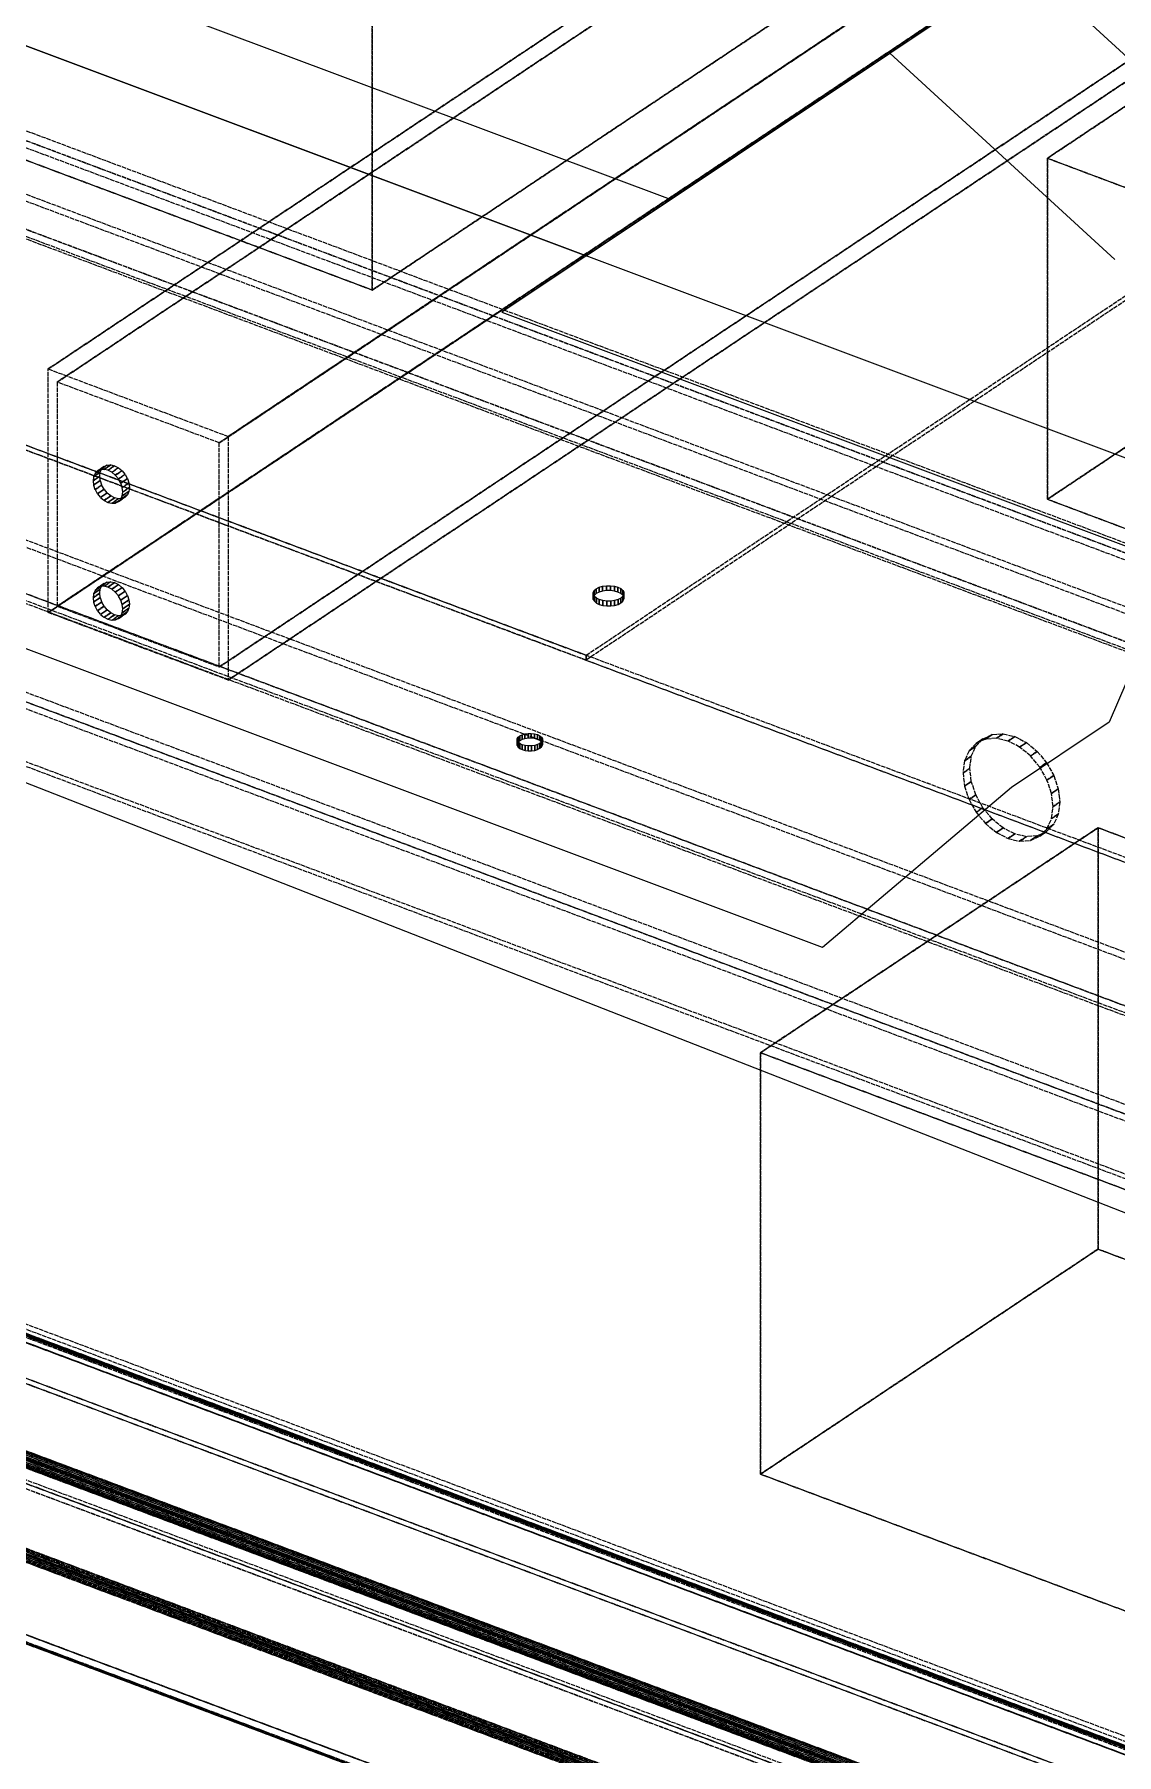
# Model space of a CAD drawing. Header units: millimetres. Extents: x 50 to 612415, y 2 to 4150.
# Drawn here: x 530433.9 to 530741.1, y 1755.1 to 2243.4 of the extents above; entities that cross this region are included whole.
import ezdxf

# ---------------------------------------------------------------- set-up
doc = ezdxf.new("R2010")
doc.units = ezdxf.units.MM
doc.linetypes.add('DASHED', pattern=[1.524, 1.27, -0.254])
doc.layers.add('DIM', color=7, linetype='Continuous', lineweight=13)
doc.layers.add('HIDDEN', color=8, linetype='DASHED', lineweight=13)

msp = doc.modelspace()

# ---------------------------------------------------------------- linework, layer by layer
at = {"layer": 'DIM', "color": 34, "true_color": 0xa85920}
for points in [[(531149.414, 2185.934), (531226.069, 2191.764), (530986.522, 2032.066), (529862.246, 2453.669), (529977.229, 2530.324), (529977.229, 2488.833)], [(529862.246, 2338.878), (529862.246, 2410.795), (529900.574, 2439.296), (530590.47, 2180.585), (530676.707, 2238.076), (530740.586, 2179.546)], [(530817.241, 2230.649), (530753.362, 2289.18), (530566.515, 2164.615), (530758.153, 2092.751), (530738.989, 2048.166), (530711.202, 2029.641), (530657.543, 1984.187), (530274.268, 2127.915), (530245.522, 2108.752)], [(530778.914, 2205.098), (530715.035, 2263.628), (530614.425, 2196.555), (530448.339, 2258.837), (530410.011, 2231.719)], [(530943.403, 1830.646), (530240.731, 2105.558), (530245.522, 2108.752)]]:
    msp.add_lwpolyline(points, dxfattribs=at)
at = {"layer": 'HIDDEN', "color": 253, "true_color": 0xaab5af}
for p, q in [((531962.533, 1641.892), (529515.446, 2559.549)), ((531962.533, 1641.892), (529515.446, 2559.549)), ((529513.529, 2555.506), (531960.617, 1637.848)), ((529513.529, 2555.506), (531960.617, 1637.848)), ((531962.533, 1639.126), (529515.446, 2556.783)), ((529515.446, 2556.783), (531962.533, 1639.126)), ((531962.533, 1639.126), (529515.446, 2556.783)), ((529515.446, 2556.783), (531962.533, 1639.126)), ((531977.756, 1616.207), (529496.39, 2546.72)), ((531977.756, 1616.207), (529496.39, 2546.72)), ((529498.306, 2547.997), (531979.673, 1617.485)), ((529498.306, 2547.997), (531979.673, 1617.485)), ((529486.7, 2540.386), (531933.787, 1622.728)), ((529486.7, 2540.386), (531933.787, 1622.728)), ((531935.704, 1624.006), (529488.617, 2541.663)), ((529488.617, 2541.663), (531935.704, 1624.006)), ((529488.617, 2541.663), (531935.704, 1624.006)), ((531935.704, 1624.006), (529488.617, 2541.663)), ((531935.704, 1621.239), (529488.617, 2538.897)), ((531935.704, 1621.239), (529488.617, 2538.897)), ((530437.799, 2148.45), (530890.064, 2449.96)), ((530890.064, 2449.96), (530437.799, 2148.45)), ((530892.619, 2446.236), (530440.354, 2144.726)), ((530440.354, 2144.726), (530892.619, 2446.236)), ((530486.347, 2127.478), (530938.612, 2428.988)), ((530938.612, 2428.988), (530486.347, 2127.478)), ((530941.167, 2430.796), (530488.902, 2129.286)), ((530488.902, 2129.286), (530941.167, 2430.796)), ((531867.736, 1561.266), (529610.243, 2407.826)), ((531867.736, 1561.266), (529610.243, 2407.826)), ((529608.326, 2406.549), (531865.82, 1559.989)), ((529608.326, 2406.549), (531865.82, 1559.989)), ((531865.82, 1544.775), (529608.326, 2391.335)), ((531865.82, 1544.775), (529608.326, 2391.335)), ((531867.736, 1546.053), (529610.243, 2392.613)), ((529610.243, 2392.613), (531867.736, 1546.053)), ((529610.243, 2392.613), (531867.736, 1546.053)), ((531867.736, 1546.053), (529610.243, 2392.613)), ((529610.243, 2389.847), (531867.736, 1543.287)), ((529610.243, 2389.847), (531867.736, 1543.287)), ((530437.799, 2079.298), (530890.064, 2380.809)), ((530890.064, 2380.809), (530437.799, 2079.298)), ((530892.619, 2382.617), (530440.354, 2081.106)), ((530440.354, 2081.106), (530892.619, 2382.617)), ((529583.413, 2374.727), (531840.907, 1528.167)), ((529583.413, 2374.727), (531840.907, 1528.167)), ((531838.99, 1524.123), (529581.497, 2370.683)), ((531838.99, 1524.123), (529581.497, 2370.683)), ((529583.413, 2371.961), (531840.907, 1525.401)), ((531840.907, 1525.401), (529583.413, 2371.961)), ((529583.413, 2371.961), (531840.907, 1525.401)), ((531840.907, 1525.401), (529583.413, 2371.961)), ((530486.347, 2063.859), (530938.612, 2365.369)), ((530938.612, 2365.369), (530486.347, 2063.859)), ((530941.167, 2361.645), (530488.902, 2060.135)), ((530488.902, 2060.135), (530941.167, 2361.645)), ((531659.202, 1413.758), (529157.051, 2352.065)), ((529157.051, 2352.065), (531659.202, 1413.758)), ((531659.466, 1413.928), (529157.385, 2352.208)), ((529157.385, 2352.208), (531659.466, 1413.928)), ((531659.649, 1414.033), (529157.777, 2352.235)), ((529157.777, 2352.235), (531659.649, 1414.033)), ((531659.745, 1414.069), (529158.212, 2352.144)), ((529158.212, 2352.144), (531659.745, 1414.069)), ((531659.749, 1414.034), (529158.672, 2351.938)), ((529158.672, 2351.938), (531659.749, 1414.034)), ((529158.771, 2349.346), (531657.483, 1412.328)), ((531657.483, 1412.328), (529158.771, 2349.346)), ((529158.789, 2349.354), (531657.498, 1412.338)), ((531657.498, 1412.338), (529158.789, 2349.354)), ((529158.81, 2349.356), (531657.509, 1412.345)), ((531657.509, 1412.345), (529158.81, 2349.356)), ((529158.834, 2349.353), (531657.515, 1412.348)), ((531657.515, 1412.348), (529158.834, 2349.353)), ((529158.859, 2349.344), (531657.518, 1412.347)), ((531657.518, 1412.347), (529158.859, 2349.344)), ((529158.885, 2349.33), (531657.515, 1412.343)), ((531657.515, 1412.343), (529158.885, 2349.33)), ((529158.911, 2349.31), (531657.508, 1412.336)), ((531657.508, 1412.336), (529158.911, 2349.31)), ((529158.936, 2349.286), (531657.497, 1412.326)), ((531657.497, 1412.326), (529158.936, 2349.286)), ((529158.96, 2349.259), (531657.482, 1412.313)), ((531657.482, 1412.313), (529158.96, 2349.259)), ((529158.981, 2349.228), (531657.464, 1412.297)), ((531657.464, 1412.297), (529158.981, 2349.228)), ((531659.662, 1413.93), (529159.141, 2351.625)), ((529159.141, 2351.625), (531659.662, 1413.93)), ((531659.486, 1413.761), (529159.6, 2351.218)), ((529159.6, 2351.218), (531659.486, 1413.761)), ((531659.23, 1413.533), (529160.031, 2350.732)), ((529160.031, 2350.732), (531659.23, 1413.533)), ((531658.901, 1413.255), (529160.418, 2350.186)), ((529160.418, 2350.186), (531658.901, 1413.255)), ((531649.273, 1405.248), (529170.047, 2334.958)), ((529170.047, 2334.958), (531649.273, 1405.248)), ((531626.124, 1391.622), (529124.988, 2329.549)), ((529124.988, 2329.549), (531626.124, 1391.622)), ((531626.569, 1391.955), (529125.001, 2330.043)), ((529125.001, 2330.043), (531626.569, 1391.955)), ((531626.988, 1392.261), (529125.1, 2330.469)), ((529125.1, 2330.469), (531626.988, 1392.261)), ((531627.367, 1392.529), (529125.282, 2330.811)), ((529125.282, 2330.811), (531627.367, 1392.529)), ((531627.69, 1392.75), (529125.539, 2331.057)), ((529125.539, 2331.057), (531627.69, 1392.75)), ((529168.61, 2334), (531647.835, 1404.29)), ((531647.835, 1404.29), (529168.61, 2334)), ((529890.034, 2329.84), (530590.47, 2067.177)), ((530973.746, 1923.448), (529890.034, 2329.84)), ((529125.061, 2329.004), (531625.669, 1391.276)), ((531625.669, 1391.276), (529125.061, 2329.004)), ((529125.217, 2328.429), (531625.221, 1390.927)), ((531625.221, 1390.927), (529125.217, 2328.429)), ((529125.452, 2327.844), (531624.797, 1390.59)), ((531624.797, 1390.59), (529125.452, 2327.844)), ((529125.756, 2327.27), (531624.41, 1390.275)), ((531624.41, 1390.275), (529125.756, 2327.27)), ((529126.119, 2326.728), (531624.076, 1389.995)), ((531624.076, 1389.995), (529126.119, 2326.728)), ((529126.527, 2326.238), (531623.806, 1389.759)), ((531623.806, 1389.759), (529126.527, 2326.238)), ((529126.966, 2325.818), (531623.61, 1389.576)), ((531623.61, 1389.576), (529126.966, 2325.818)), ((529127.224, 2328.243), (531625.873, 1391.25)), ((531625.873, 1391.25), (529127.224, 2328.243)), ((529127.225, 2328.274), (531625.901, 1391.271)), ((531625.901, 1391.271), (529127.225, 2328.274)), ((531625.844, 1391.228), (529127.229, 2328.209)), ((529127.229, 2328.209), (531625.844, 1391.228)), ((529127.231, 2328.301), (531625.927, 1391.29)), ((531625.927, 1391.29), (529127.231, 2328.301)), ((531625.816, 1391.206), (529127.238, 2328.173)), ((529127.238, 2328.173), (531625.816, 1391.206)), ((529127.242, 2328.322), (531625.95, 1391.306)), ((531625.95, 1391.306), (529127.242, 2328.322)), ((531625.79, 1391.185), (529127.253, 2328.137)), ((529127.253, 2328.137), (531625.79, 1391.185)), ((529127.258, 2328.337), (531625.971, 1391.32)), ((531625.971, 1391.32), (529127.258, 2328.337)), ((531625.766, 1391.166), (529127.272, 2328.101)), ((529127.272, 2328.101), (531625.766, 1391.166)), ((531625.745, 1391.148), (529127.295, 2328.067)), ((529127.295, 2328.067), (531625.745, 1391.148)), ((531625.728, 1391.133), (529127.32, 2328.036)), ((529127.32, 2328.036), (531625.728, 1391.133)), ((531625.716, 1391.122), (529127.348, 2328.01)), ((529127.348, 2328.01), (531625.716, 1391.122)), ((531625.708, 1391.114), (529127.376, 2327.989)), ((529127.376, 2327.989), (531625.708, 1391.114)), ((529127.42, 2325.481), (531623.496, 1389.453)), ((531623.496, 1389.453), (529127.42, 2325.481)), ((530590.47, 2065.794), (529890.034, 2328.457)), ((529890.034, 2328.457), (530973.746, 1922.065)), ((530590.47, 2067.177), (530916.254, 2284.366)), ((530590.47, 2067.177), (530916.254, 2284.366)), ((530916.254, 2282.983), (530590.47, 2065.794)), ((530916.254, 2282.983), (530590.47, 2065.794)), ((529325.486, 2245.305), (531632.771, 1380.073)), ((531632.771, 1380.073), (529325.486, 2245.305)), ((531634.208, 1381.031), (529326.924, 2246.263)), ((529326.924, 2246.263), (531634.208, 1381.031)), ((529350.286, 2237.502), (531610.846, 1389.792)), ((529350.286, 2237.502), (531610.846, 1389.792)), ((531610.526, 1390.91), (529352.522, 2237.662)), ((531610.526, 1390.91), (529352.522, 2237.662)), ((531618.848, 1368.259), (529342.284, 2221.97)), ((529342.284, 2221.97), (531618.848, 1368.259)), ((529340.846, 2221.012), (531617.411, 1367.3)), ((531617.411, 1367.3), (529340.846, 2221.012)), ((529340.865, 2220.979), (531617.389, 1367.283)), ((531617.389, 1367.283), (529340.865, 2220.979)), ((531617.2, 1367.141), (529340.865, 2220.767)), ((529340.865, 2220.767), (531617.2, 1367.141)), ((529340.88, 2220.946), (531617.366, 1367.264)), ((531617.366, 1367.264), (529340.88, 2220.946)), ((531617.218, 1367.154), (529340.88, 2220.781)), ((529340.88, 2220.781), (531617.218, 1367.154)), ((529340.891, 2220.913), (531617.34, 1367.244)), ((531617.34, 1367.244), (529340.891, 2220.913)), ((531617.24, 1367.169), (529340.891, 2220.8)), ((529340.891, 2220.8), (531617.24, 1367.169)), ((531617.314, 1367.224), (529340.898, 2220.88)), ((529340.898, 2220.88), (531617.314, 1367.224)), ((531617.263, 1367.186), (529340.898, 2220.823)), ((529340.898, 2220.823), (531617.263, 1367.186)), ((531617.288, 1367.205), (529340.9, 2220.85)), ((529340.9, 2220.85), (531617.288, 1367.205)), ((531618.506, 1367.978), (529342.579, 2221.451)), ((529342.579, 2221.451), (531618.506, 1367.978)), ((529342.585, 2218.047), (531615.481, 1365.711)), ((531615.481, 1365.711), (529342.585, 2218.047)), ((531618.128, 1367.675), (529342.819, 2220.916)), ((529342.819, 2220.916), (531618.128, 1367.675)), ((529342.823, 2218.269), (531615.775, 1365.912)), ((531615.775, 1365.912), (529342.823, 2218.269)), ((531617.725, 1367.359), (529342.995, 2220.383)), ((529342.995, 2220.383), (531617.725, 1367.359)), ((529342.998, 2218.572), (531616.116, 1366.153)), ((531616.116, 1366.153), (529342.998, 2218.572)), ((529343.104, 2219.867), (531617.31, 1367.039)), ((531617.31, 1367.039), (529343.104, 2219.867)), ((529343.105, 2218.947), (531616.493, 1366.427)), ((531616.493, 1366.427), (529343.105, 2218.947)), ((529343.141, 2219.383), (531616.895, 1366.725)), ((531616.895, 1366.725), (529343.141, 2219.383)), ((529350.286, 2218.139), (531610.846, 1370.43)), ((529350.286, 2218.139), (531610.846, 1370.43)), ((531610.846, 1370.43), (529350.286, 2218.139)), ((531610.846, 1370.43), (529350.286, 2218.139)), ((529352.522, 2218.299), (531610.526, 1371.548)), ((529352.522, 2218.299), (531610.526, 1371.548)), ((531610.846, 1369.047), (529350.286, 2216.756)), ((531610.846, 1369.047), (529350.286, 2216.756)), ((531595.444, 1352.644), (529319.03, 2206.299)), ((529319.03, 2206.299), (531595.444, 1352.644)), ((531595.442, 1352.64), (529319.056, 2206.285)), ((529319.056, 2206.285), (531595.442, 1352.64)), ((529319.074, 2203.791), (531593.231, 1350.982)), ((529319.074, 2203.791), (531593.231, 1350.982)), ((531593.231, 1350.982), (529319.074, 2203.791)), ((531593.231, 1350.982), (529319.074, 2203.791)), ((531595.444, 1352.64), (529319.08, 2206.277)), ((529319.08, 2206.277), (531595.444, 1352.64)), ((531595.451, 1352.643), (529319.103, 2206.274)), ((529319.103, 2206.274), (531595.451, 1352.643)), ((531595.462, 1352.65), (529319.124, 2206.276)), ((529319.124, 2206.276), (531595.462, 1352.65)), ((531595.477, 1352.659), (529319.142, 2206.285)), ((529319.142, 2206.285), (531595.477, 1352.659)), ((529319.48, 2203.572), (531593.201, 1350.926)), ((531593.201, 1350.926), (529319.48, 2203.572)), ((529319.873, 2203.437), (531593.241, 1350.924)), ((531593.241, 1350.924), (529319.873, 2203.437)), ((529320.241, 2203.39), (531593.349, 1350.975)), ((531593.349, 1350.975), (529320.241, 2203.39)), ((529320.574, 2203.434), (531593.523, 1351.078)), ((531593.523, 1351.078), (529320.574, 2203.434)), ((529320.861, 2203.565), (531593.757, 1351.229)), ((531593.757, 1351.229), (529320.861, 2203.565)), ((530057.078, 2177.369), (531334.664, 1698.274)), ((530057.078, 2177.369), (531334.664, 1698.274)), ((531334.664, 1696.891), (530057.078, 2175.986)), ((531334.664, 1696.891), (530057.078, 2175.986)), ((530437.799, 2079.298), (530437.799, 2148.45)), ((530437.799, 2148.45), (530488.902, 2129.286)), ((530437.799, 2079.298), (530437.799, 2148.45)), ((530437.799, 2148.45), (530488.902, 2129.286)), ((530440.354, 2144.726), (530440.354, 2081.106)), ((530486.347, 2127.478), (530440.354, 2144.726)), ((530440.354, 2144.726), (530440.354, 2081.106)), ((530486.347, 2127.478), (530440.354, 2144.726)), ((530488.902, 2129.286), (530488.902, 2060.135)), ((530488.902, 2129.286), (530488.902, 2060.135)), ((530486.347, 2063.859), (530486.347, 2127.478)), ((530486.347, 2063.859), (530486.347, 2127.478)), ((530452.992, 2120.068), (530451.075, 2118.791)), ((530451.075, 2118.791), (530452.992, 2120.068)), ((530451.745, 2119.485), (530451.075, 2118.791)), ((530451.745, 2119.485), (530451.075, 2118.791)), ((530453.662, 2120.762), (530451.745, 2119.485)), ((530451.745, 2119.485), (530453.662, 2120.762)), ((530452.619, 2119.882), (530451.745, 2119.485)), ((530452.619, 2119.882), (530451.745, 2119.485)), ((530452.571, 2119.125), (530452.992, 2120.068)), ((530452.571, 2119.125), (530452.992, 2120.068)), ((530454.535, 2121.16), (530452.619, 2119.882)), ((530452.619, 2119.882), (530454.535, 2121.16)), ((530453.635, 2119.957), (530452.619, 2119.882)), ((530453.635, 2119.957), (530452.619, 2119.882)), ((530452.992, 2120.068), (530453.662, 2120.762)), ((530452.992, 2120.068), (530453.662, 2120.762)), ((530455.552, 2121.235), (530453.635, 2119.957)), ((530453.635, 2119.957), (530455.552, 2121.235)), ((530454.727, 2119.703), (530453.635, 2119.957)), ((530454.727, 2119.703), (530453.635, 2119.957)), ((530453.662, 2120.762), (530454.535, 2121.16)), ((530453.662, 2120.762), (530454.535, 2121.16)), ((530454.535, 2121.16), (530455.552, 2121.235)), ((530454.535, 2121.16), (530455.552, 2121.235)), ((530456.643, 2120.981), (530454.727, 2119.703)), ((530454.727, 2119.703), (530456.643, 2120.981)), ((530455.818, 2119.139), (530454.727, 2119.703)), ((530455.818, 2119.139), (530454.727, 2119.703)), ((530455.552, 2121.235), (530456.643, 2120.981)), ((530455.552, 2121.235), (530456.643, 2120.981)), ((530457.734, 2120.416), (530455.818, 2119.139)), ((530455.818, 2119.139), (530457.734, 2120.416)), ((530456.643, 2120.981), (530457.734, 2120.416)), ((530456.643, 2120.981), (530457.734, 2120.416)), ((530458.751, 2119.579), (530456.835, 2118.301)), ((530456.835, 2118.301), (530458.751, 2119.579)), ((530457.734, 2120.416), (530458.751, 2119.579)), ((530457.734, 2120.416), (530458.751, 2119.579)), ((530458.751, 2119.579), (530459.624, 2118.526)), ((530458.751, 2119.579), (530459.624, 2118.526)), ((530452.427, 2117.998), (530450.511, 2116.72)), ((530450.511, 2116.72), (530452.427, 2117.998)), ((530450.654, 2117.848), (530450.511, 2116.72)), ((530450.654, 2117.848), (530450.511, 2116.72)), ((530450.511, 2116.72), (530450.654, 2115.485)), ((530450.511, 2116.72), (530450.654, 2115.485)), ((530452.571, 2119.125), (530450.654, 2117.848)), ((530450.654, 2117.848), (530452.571, 2119.125)), ((530451.075, 2118.791), (530450.654, 2117.848)), ((530451.075, 2118.791), (530450.654, 2117.848)), ((530452.571, 2116.763), (530450.654, 2115.485)), ((530450.654, 2115.485), (530452.571, 2116.763)), ((530450.654, 2115.485), (530451.075, 2114.227)), ((530450.654, 2115.485), (530451.075, 2114.227)), ((530452.992, 2115.504), (530451.075, 2114.227)), ((530451.075, 2114.227), (530452.992, 2115.504)), ((530452.427, 2117.998), (530452.571, 2119.125)), ((530452.427, 2117.998), (530452.571, 2119.125)), ((530452.571, 2116.763), (530452.427, 2117.998)), ((530452.571, 2116.763), (530452.427, 2117.998)), ((530452.992, 2115.504), (530452.571, 2116.763)), ((530452.992, 2115.504), (530452.571, 2116.763)), ((530453.662, 2114.308), (530452.992, 2115.504)), ((530453.662, 2114.308), (530452.992, 2115.504)), ((530456.835, 2118.301), (530455.818, 2119.139)), ((530456.835, 2118.301), (530455.818, 2119.139)), ((530457.708, 2117.249), (530456.835, 2118.301)), ((530457.708, 2117.249), (530456.835, 2118.301)), ((530459.624, 2118.526), (530457.708, 2117.249)), ((530457.708, 2117.249), (530459.624, 2118.526)), ((530458.378, 2116.052), (530457.708, 2117.249)), ((530458.378, 2116.052), (530457.708, 2117.249)), ((530458.378, 2116.052), (530460.294, 2117.33)), ((530460.294, 2117.33), (530458.378, 2116.052)), ((530458.799, 2114.794), (530458.378, 2116.052)), ((530458.799, 2114.794), (530458.378, 2116.052)), ((530458.799, 2114.794), (530460.715, 2116.071)), ((530460.715, 2116.071), (530458.799, 2114.794)), ((530458.943, 2113.558), (530458.799, 2114.794)), ((530458.943, 2113.558), (530458.799, 2114.794)), ((530458.943, 2113.558), (530460.859, 2114.836)), ((530460.859, 2114.836), (530458.943, 2113.558)), ((530459.624, 2118.526), (530460.294, 2117.33)), ((530459.624, 2118.526), (530460.294, 2117.33)), ((530460.294, 2117.33), (530460.715, 2116.071)), ((530460.294, 2117.33), (530460.715, 2116.071)), ((530460.715, 2116.071), (530460.859, 2114.836)), ((530460.715, 2116.071), (530460.859, 2114.836)), ((530460.859, 2114.836), (530460.715, 2113.709)), ((530460.859, 2114.836), (530460.715, 2113.709)), ((530451.075, 2114.227), (530451.745, 2113.03)), ((530451.075, 2114.227), (530451.745, 2113.03)), ((530451.745, 2113.03), (530453.662, 2114.308)), ((530453.662, 2114.308), (530451.745, 2113.03)), ((530451.745, 2113.03), (530452.619, 2111.977)), ((530451.745, 2113.03), (530452.619, 2111.977)), ((530452.619, 2111.977), (530454.535, 2113.255)), ((530454.535, 2113.255), (530452.619, 2111.977)), ((530452.619, 2111.977), (530453.635, 2111.14)), ((530452.619, 2111.977), (530453.635, 2111.14)), ((530453.635, 2111.14), (530455.552, 2112.418)), ((530455.552, 2112.418), (530453.635, 2111.14)), ((530453.635, 2111.14), (530454.727, 2110.575)), ((530453.635, 2111.14), (530454.727, 2110.575)), ((530454.535, 2113.255), (530453.662, 2114.308)), ((530454.535, 2113.255), (530453.662, 2114.308)), ((530455.552, 2112.418), (530454.535, 2113.255)), ((530455.552, 2112.418), (530454.535, 2113.255)), ((530454.727, 2110.575), (530456.643, 2111.853)), ((530456.643, 2111.853), (530454.727, 2110.575)), ((530454.727, 2110.575), (530455.818, 2110.322)), ((530454.727, 2110.575), (530455.818, 2110.322)), ((530456.643, 2111.853), (530455.552, 2112.418)), ((530456.643, 2111.853), (530455.552, 2112.418)), ((530455.818, 2110.322), (530457.734, 2111.599)), ((530457.734, 2111.599), (530455.818, 2110.322)), ((530455.818, 2110.322), (530456.835, 2110.396)), ((530455.818, 2110.322), (530456.835, 2110.396)), ((530457.734, 2111.599), (530456.643, 2111.853)), ((530457.734, 2111.599), (530456.643, 2111.853)), ((530456.835, 2110.396), (530458.751, 2111.674)), ((530458.751, 2111.674), (530456.835, 2110.396)), ((530456.835, 2110.396), (530457.708, 2110.794)), ((530456.835, 2110.396), (530457.708, 2110.794)), ((530457.708, 2110.794), (530459.624, 2112.072)), ((530459.624, 2112.072), (530457.708, 2110.794)), ((530457.708, 2110.794), (530458.378, 2111.488)), ((530457.708, 2110.794), (530458.378, 2111.488)), ((530458.751, 2111.674), (530457.734, 2111.599)), ((530458.751, 2111.674), (530457.734, 2111.599)), ((530458.378, 2111.488), (530460.294, 2112.766)), ((530460.294, 2112.766), (530458.378, 2111.488)), ((530458.378, 2111.488), (530458.799, 2112.431)), ((530458.378, 2111.488), (530458.799, 2112.431)), ((530459.624, 2112.072), (530458.751, 2111.674)), ((530459.624, 2112.072), (530458.751, 2111.674)), ((530458.799, 2112.431), (530460.715, 2113.709)), ((530460.715, 2113.709), (530458.799, 2112.431)), ((530458.799, 2112.431), (530458.943, 2113.558)), ((530458.799, 2112.431), (530458.943, 2113.558)), ((530460.294, 2112.766), (530459.624, 2112.072)), ((530460.294, 2112.766), (530459.624, 2112.072)), ((530460.715, 2113.709), (530460.294, 2112.766)), ((530460.715, 2113.709), (530460.294, 2112.766)), ((530452.571, 2085.933), (530450.654, 2084.655)), ((530450.654, 2084.655), (530452.571, 2085.933)), ((530451.075, 2085.598), (530450.654, 2084.655)), ((530451.075, 2085.598), (530450.654, 2084.655)), ((530452.992, 2086.876), (530451.075, 2085.598)), ((530451.075, 2085.598), (530452.992, 2086.876)), ((530451.745, 2086.292), (530451.075, 2085.598)), ((530451.745, 2086.292), (530451.075, 2085.598)), ((530453.662, 2087.57), (530451.745, 2086.292)), ((530451.745, 2086.292), (530453.662, 2087.57)), ((530452.619, 2086.69), (530451.745, 2086.292)), ((530452.619, 2086.69), (530451.745, 2086.292)), ((530452.427, 2084.805), (530452.571, 2085.933)), ((530452.427, 2084.805), (530452.571, 2085.933)), ((530452.571, 2085.933), (530452.992, 2086.876)), ((530452.571, 2085.933), (530452.992, 2086.876)), ((530454.535, 2087.967), (530452.619, 2086.69)), ((530452.619, 2086.69), (530454.535, 2087.967)), ((530453.635, 2086.764), (530452.619, 2086.69)), ((530453.635, 2086.764), (530452.619, 2086.69)), ((530452.992, 2086.876), (530453.662, 2087.57)), ((530452.992, 2086.876), (530453.662, 2087.57)), ((530455.552, 2088.042), (530453.635, 2086.764)), ((530453.635, 2086.764), (530455.552, 2088.042)), ((530454.727, 2086.511), (530453.635, 2086.764)), ((530454.727, 2086.511), (530453.635, 2086.764)), ((530453.662, 2087.57), (530454.535, 2087.967)), ((530453.662, 2087.57), (530454.535, 2087.967)), ((530454.535, 2087.967), (530455.552, 2088.042)), ((530454.535, 2087.967), (530455.552, 2088.042)), ((530456.643, 2087.788), (530454.727, 2086.511)), ((530454.727, 2086.511), (530456.643, 2087.788)), ((530455.818, 2085.946), (530454.727, 2086.511)), ((530455.818, 2085.946), (530454.727, 2086.511)), ((530455.552, 2088.042), (530456.643, 2087.788)), ((530455.552, 2088.042), (530456.643, 2087.788)), ((530457.734, 2087.224), (530455.818, 2085.946)), ((530455.818, 2085.946), (530457.734, 2087.224)), ((530456.835, 2085.109), (530455.818, 2085.946)), ((530456.835, 2085.109), (530455.818, 2085.946)), ((530456.643, 2087.788), (530457.734, 2087.224)), ((530456.643, 2087.788), (530457.734, 2087.224)), ((530458.751, 2086.386), (530456.835, 2085.109)), ((530456.835, 2085.109), (530458.751, 2086.386)), ((530459.624, 2085.334), (530457.708, 2084.056)), ((530457.708, 2084.056), (530459.624, 2085.334)), ((530457.734, 2087.224), (530458.751, 2086.386)), ((530457.734, 2087.224), (530458.751, 2086.386)), ((530458.751, 2086.386), (530459.624, 2085.334)), ((530458.751, 2086.386), (530459.624, 2085.334)), ((530459.624, 2085.334), (530460.294, 2084.137)), ((530459.624, 2085.334), (530460.294, 2084.137)), ((530592.498, 2085.006), (530592.782, 2085.562)), ((530592.498, 2085.006), (530592.782, 2085.562)), ((530592.782, 2085.562), (530593.345, 2086.061)), ((530592.782, 2085.562), (530593.345, 2086.061)), ((530592.782, 2084.179), (530592.782, 2085.562)), ((530592.782, 2085.562), (530592.782, 2084.179)), ((530593.345, 2086.061), (530594.146, 2086.471)), ((530593.345, 2086.061), (530594.146, 2086.471)), ((530593.345, 2084.678), (530593.345, 2086.061)), ((530593.345, 2086.061), (530593.345, 2084.678)), ((530594.146, 2086.471), (530595.133, 2086.763)), ((530594.146, 2086.471), (530595.133, 2086.763)), ((530594.146, 2085.088), (530594.146, 2086.471)), ((530594.146, 2086.471), (530594.146, 2085.088)), ((530595.133, 2085.38), (530594.146, 2085.088)), ((530595.133, 2085.38), (530594.146, 2085.088)), ((530595.133, 2086.763), (530596.237, 2086.917)), ((530595.133, 2086.763), (530596.237, 2086.917)), ((530595.133, 2085.38), (530595.133, 2086.763)), ((530595.133, 2086.763), (530595.133, 2085.38)), ((530596.237, 2085.534), (530595.133, 2085.38)), ((530596.237, 2085.534), (530595.133, 2085.38)), ((530596.237, 2086.917), (530597.383, 2086.924)), ((530596.237, 2086.917), (530597.383, 2086.924)), ((530596.237, 2085.534), (530596.237, 2086.917)), ((530596.237, 2086.917), (530596.237, 2085.534)), ((530597.383, 2085.541), (530596.237, 2085.534)), ((530597.383, 2085.541), (530596.237, 2085.534)), ((530597.383, 2086.924), (530598.494, 2086.781)), ((530597.383, 2086.924), (530597.383, 2085.541)), ((530597.383, 2085.541), (530597.383, 2086.924)), ((530597.383, 2086.924), (530598.494, 2086.781)), ((530598.494, 2085.398), (530597.383, 2085.541)), ((530598.494, 2085.398), (530597.383, 2085.541)), ((530598.494, 2086.781), (530599.493, 2086.5)), ((530598.494, 2086.781), (530598.494, 2085.398)), ((530598.494, 2085.398), (530598.494, 2086.781)), ((530598.494, 2086.781), (530599.493, 2086.5)), ((530599.493, 2085.117), (530598.494, 2085.398)), ((530599.493, 2085.117), (530598.494, 2085.398)), ((530599.493, 2086.5), (530600.313, 2086.099)), ((530599.493, 2086.5), (530599.493, 2085.117)), ((530599.493, 2085.117), (530599.493, 2086.5)), ((530599.493, 2086.5), (530600.313, 2086.099)), ((530600.313, 2086.099), (530600.897, 2085.606)), ((530600.313, 2086.099), (530600.313, 2084.716)), ((530600.313, 2084.716), (530600.313, 2086.099)), ((530600.313, 2086.099), (530600.897, 2085.606)), ((530600.897, 2085.606), (530601.206, 2085.054)), ((530600.897, 2085.606), (530600.897, 2084.223)), ((530600.897, 2084.223), (530600.897, 2085.606)), ((530600.897, 2085.606), (530601.206, 2085.054)), ((530440.354, 2081.106), (530486.347, 2063.859)), ((530440.354, 2081.106), (530486.347, 2063.859)), ((530452.427, 2084.805), (530450.511, 2083.528)), ((530450.511, 2083.528), (530452.427, 2084.805)), ((530450.654, 2084.655), (530450.511, 2083.528)), ((530450.654, 2084.655), (530450.511, 2083.528)), ((530450.511, 2083.528), (530450.654, 2082.293)), ((530450.511, 2083.528), (530450.654, 2082.293)), ((530452.571, 2083.57), (530450.654, 2082.293)), ((530450.654, 2082.293), (530452.571, 2083.57)), ((530450.654, 2082.293), (530451.075, 2081.034)), ((530450.654, 2082.293), (530451.075, 2081.034)), ((530452.992, 2082.312), (530451.075, 2081.034)), ((530451.075, 2081.034), (530452.992, 2082.312)), ((530451.075, 2081.034), (530451.745, 2079.838)), ((530451.075, 2081.034), (530451.745, 2079.838)), ((530451.745, 2079.838), (530453.662, 2081.115)), ((530453.662, 2081.115), (530451.745, 2079.838)), ((530452.571, 2083.57), (530452.427, 2084.805)), ((530452.571, 2083.57), (530452.427, 2084.805)), ((530452.992, 2082.312), (530452.571, 2083.57)), ((530452.992, 2082.312), (530452.571, 2083.57)), ((530453.662, 2081.115), (530452.992, 2082.312)), ((530453.662, 2081.115), (530452.992, 2082.312)), ((530454.535, 2080.062), (530453.662, 2081.115)), ((530454.535, 2080.062), (530453.662, 2081.115)), ((530457.708, 2084.056), (530456.835, 2085.109)), ((530457.708, 2084.056), (530456.835, 2085.109)), ((530458.378, 2082.86), (530457.708, 2084.056)), ((530458.378, 2082.86), (530457.708, 2084.056)), ((530458.378, 2082.86), (530460.294, 2084.137)), ((530460.294, 2084.137), (530458.378, 2082.86)), ((530458.799, 2081.601), (530458.378, 2082.86)), ((530458.799, 2081.601), (530458.378, 2082.86)), ((530458.799, 2081.601), (530460.715, 2082.879)), ((530460.715, 2082.879), (530458.799, 2081.601)), ((530458.943, 2080.366), (530458.799, 2081.601)), ((530458.943, 2080.366), (530458.799, 2081.601)), ((530458.799, 2079.238), (530460.715, 2080.516)), ((530460.715, 2080.516), (530458.799, 2079.238)), ((530458.799, 2079.238), (530458.943, 2080.366)), ((530458.799, 2079.238), (530458.943, 2080.366)), ((530458.943, 2080.366), (530460.859, 2081.643)), ((530460.859, 2081.643), (530458.943, 2080.366)), ((530460.294, 2084.137), (530460.715, 2082.879)), ((530460.294, 2084.137), (530460.715, 2082.879)), ((530460.715, 2080.516), (530460.294, 2079.573)), ((530460.715, 2080.516), (530460.294, 2079.573)), ((530460.715, 2082.879), (530460.859, 2081.643)), ((530460.715, 2082.879), (530460.859, 2081.643)), ((530460.859, 2081.643), (530460.715, 2080.516)), ((530460.859, 2081.643), (530460.715, 2080.516)), ((530592.498, 2083.623), (530592.498, 2085.006)), ((530592.51, 2084.433), (530592.498, 2085.006)), ((530592.498, 2085.006), (530592.498, 2083.623)), ((530592.51, 2084.433), (530592.498, 2085.006)), ((530592.782, 2084.179), (530592.498, 2083.623)), ((530592.782, 2084.179), (530592.498, 2083.623)), ((530592.498, 2083.623), (530592.51, 2083.05)), ((530592.498, 2083.623), (530592.51, 2083.05)), ((530592.51, 2083.05), (530592.51, 2084.433)), ((530592.819, 2083.881), (530592.51, 2084.433)), ((530592.51, 2084.433), (530592.51, 2083.05)), ((530592.819, 2083.881), (530592.51, 2084.433)), ((530592.51, 2083.05), (530592.819, 2082.498)), ((530592.51, 2083.05), (530592.819, 2082.498)), ((530593.345, 2084.678), (530592.782, 2084.179)), ((530593.345, 2084.678), (530592.782, 2084.179)), ((530592.819, 2082.498), (530592.819, 2083.881)), ((530593.403, 2083.388), (530592.819, 2083.881)), ((530592.819, 2083.881), (530592.819, 2082.498)), ((530593.403, 2083.388), (530592.819, 2083.881)), ((530592.819, 2082.498), (530593.403, 2082.005)), ((530592.819, 2082.498), (530593.403, 2082.005)), ((530594.146, 2085.088), (530593.345, 2084.678)), ((530594.146, 2085.088), (530593.345, 2084.678)), ((530593.403, 2082.005), (530593.403, 2083.388)), ((530594.223, 2082.987), (530593.403, 2083.388)), ((530593.403, 2083.388), (530593.403, 2082.005)), ((530594.223, 2082.987), (530593.403, 2083.388)), ((530593.403, 2082.005), (530594.223, 2081.604)), ((530593.403, 2082.005), (530594.223, 2081.604)), ((530594.223, 2081.604), (530594.223, 2082.987)), ((530595.222, 2082.706), (530594.223, 2082.987)), ((530594.223, 2082.987), (530594.223, 2081.604)), ((530595.222, 2082.706), (530594.223, 2082.987)), ((530594.223, 2081.604), (530595.222, 2081.323)), ((530594.223, 2081.604), (530595.222, 2081.323)), ((530595.222, 2081.323), (530595.222, 2082.706)), ((530596.333, 2082.564), (530595.222, 2082.706)), ((530595.222, 2082.706), (530595.222, 2081.323)), ((530596.333, 2082.564), (530595.222, 2082.706)), ((530595.222, 2081.323), (530596.333, 2081.18)), ((530595.222, 2081.323), (530596.333, 2081.18)), ((530597.479, 2082.57), (530596.333, 2082.564)), ((530597.479, 2082.57), (530596.333, 2082.564)), ((530596.333, 2081.18), (530596.333, 2082.564)), ((530596.333, 2082.564), (530596.333, 2081.18)), ((530596.333, 2081.18), (530597.479, 2081.187)), ((530596.333, 2081.18), (530597.479, 2081.187)), ((530598.583, 2082.724), (530597.479, 2082.57)), ((530598.583, 2082.724), (530597.479, 2082.57)), ((530597.479, 2082.57), (530597.479, 2081.187)), ((530597.479, 2081.187), (530597.479, 2082.57)), ((530597.479, 2081.187), (530598.583, 2081.341)), ((530597.479, 2081.187), (530598.583, 2081.341)), ((530599.57, 2083.016), (530598.583, 2082.724)), ((530599.57, 2083.016), (530598.583, 2082.724)), ((530598.583, 2082.724), (530598.583, 2081.341)), ((530598.583, 2081.341), (530598.583, 2082.724)), ((530598.583, 2081.341), (530599.57, 2081.633)), ((530598.583, 2081.341), (530599.57, 2081.633)), ((530600.313, 2084.716), (530599.493, 2085.117)), ((530600.313, 2084.716), (530599.493, 2085.117)), ((530600.371, 2083.426), (530599.57, 2083.016)), ((530600.371, 2083.426), (530599.57, 2083.016)), ((530599.57, 2083.016), (530599.57, 2081.633)), ((530599.57, 2081.633), (530599.57, 2083.016)), ((530599.57, 2081.633), (530600.371, 2082.043)), ((530599.57, 2081.633), (530600.371, 2082.043)), ((530600.897, 2084.223), (530600.313, 2084.716)), ((530600.897, 2084.223), (530600.313, 2084.716)), ((530600.934, 2083.926), (530600.371, 2083.426)), ((530600.934, 2083.926), (530600.371, 2083.426)), ((530600.371, 2083.426), (530600.371, 2082.043)), ((530600.371, 2082.043), (530600.371, 2083.426)), ((530600.371, 2082.043), (530600.934, 2082.543)), ((530600.371, 2082.043), (530600.934, 2082.543)), ((530601.206, 2083.671), (530600.897, 2084.223)), ((530601.206, 2083.671), (530600.897, 2084.223)), ((530601.218, 2084.481), (530600.934, 2083.926)), ((530601.218, 2084.481), (530600.934, 2083.926)), ((530600.934, 2083.926), (530600.934, 2082.543)), ((530600.934, 2082.543), (530600.934, 2083.926)), ((530600.934, 2082.543), (530601.218, 2083.098)), ((530600.934, 2082.543), (530601.218, 2083.098)), ((530601.206, 2085.054), (530601.218, 2084.481)), ((530601.206, 2085.054), (530601.206, 2083.671)), ((530601.206, 2083.671), (530601.206, 2085.054)), ((530601.206, 2085.054), (530601.218, 2084.481)), ((530601.218, 2083.098), (530601.206, 2083.671)), ((530601.218, 2083.098), (530601.206, 2083.671)), ((530601.218, 2084.481), (530601.218, 2083.098)), ((530601.218, 2083.098), (530601.218, 2084.481)), ((530488.902, 2060.135), (530437.799, 2079.298)), ((530488.902, 2060.135), (530437.799, 2079.298)), ((530451.745, 2079.838), (530452.619, 2078.785)), ((530451.745, 2079.838), (530452.619, 2078.785)), ((530452.619, 2078.785), (530454.535, 2080.062)), ((530454.535, 2080.062), (530452.619, 2078.785)), ((530452.619, 2078.785), (530453.635, 2077.948)), ((530452.619, 2078.785), (530453.635, 2077.948)), ((530453.635, 2077.948), (530455.552, 2079.225)), ((530455.552, 2079.225), (530453.635, 2077.948)), ((530453.635, 2077.948), (530454.727, 2077.383)), ((530453.635, 2077.948), (530454.727, 2077.383)), ((530455.552, 2079.225), (530454.535, 2080.062)), ((530455.552, 2079.225), (530454.535, 2080.062)), ((530454.727, 2077.383), (530456.643, 2078.66)), ((530456.643, 2078.66), (530454.727, 2077.383)), ((530454.727, 2077.383), (530455.818, 2077.129)), ((530454.727, 2077.383), (530455.818, 2077.129)), ((530456.643, 2078.66), (530455.552, 2079.225)), ((530456.643, 2078.66), (530455.552, 2079.225)), ((530455.818, 2077.129), (530457.734, 2078.407)), ((530457.734, 2078.407), (530455.818, 2077.129)), ((530455.818, 2077.129), (530456.835, 2077.204)), ((530455.818, 2077.129), (530456.835, 2077.204)), ((530457.734, 2078.407), (530456.643, 2078.66)), ((530457.734, 2078.407), (530456.643, 2078.66)), ((530456.835, 2077.204), (530458.751, 2078.481)), ((530458.751, 2078.481), (530456.835, 2077.204)), ((530456.835, 2077.204), (530457.708, 2077.602)), ((530456.835, 2077.204), (530457.708, 2077.602)), ((530457.708, 2077.602), (530459.624, 2078.879)), ((530459.624, 2078.879), (530457.708, 2077.602)), ((530457.708, 2077.602), (530458.378, 2078.296)), ((530457.708, 2077.602), (530458.378, 2078.296)), ((530458.751, 2078.481), (530457.734, 2078.407)), ((530458.751, 2078.481), (530457.734, 2078.407)), ((530458.378, 2078.296), (530460.294, 2079.573)), ((530460.294, 2079.573), (530458.378, 2078.296)), ((530458.378, 2078.296), (530458.799, 2079.238)), ((530458.378, 2078.296), (530458.799, 2079.238)), ((530459.624, 2078.879), (530458.751, 2078.481)), ((530459.624, 2078.879), (530458.751, 2078.481)), ((530460.294, 2079.573), (530459.624, 2078.879)), ((530460.294, 2079.573), (530459.624, 2078.879)), ((531181.353, 1596.067), (529903.768, 2075.162)), ((531181.353, 1596.067), (529903.768, 2075.162)), ((529903.768, 2073.779), (531181.353, 1594.684)), ((529903.768, 2073.779), (531181.353, 1594.684)), ((530590.47, 2065.794), (530590.47, 2067.177)), ((530973.746, 1923.448), (530590.47, 2067.177)), ((530590.47, 2067.177), (530590.47, 2065.794)), ((530590.47, 2065.794), (530973.746, 1922.065)), ((530570.933, 2043.437), (530571.166, 2043.891)), ((530570.933, 2043.437), (530571.166, 2043.891)), ((530570.943, 2042.968), (530570.933, 2043.437)), ((530570.933, 2042.054), (530570.933, 2043.437)), ((530570.943, 2042.968), (530570.933, 2043.437)), ((530570.933, 2043.437), (530570.933, 2042.054)), ((530571.166, 2042.508), (530570.933, 2042.054)), ((530571.166, 2042.508), (530570.933, 2042.054)), ((530570.933, 2042.054), (530570.943, 2041.585)), ((530570.933, 2042.054), (530570.943, 2041.585)), ((530571.196, 2042.516), (530570.943, 2042.968)), ((530570.943, 2041.585), (530570.943, 2042.968)), ((530571.196, 2042.516), (530570.943, 2042.968)), ((530570.943, 2042.968), (530570.943, 2041.585)), ((530570.943, 2041.585), (530571.196, 2041.133)), ((530570.943, 2041.585), (530571.196, 2041.133)), ((530571.166, 2043.891), (530571.626, 2044.3)), ((530571.166, 2043.891), (530571.626, 2044.3)), ((530571.166, 2042.508), (530571.166, 2043.891)), ((530571.166, 2043.891), (530571.166, 2042.508)), ((530571.626, 2042.917), (530571.166, 2042.508)), ((530571.626, 2042.917), (530571.166, 2042.508)), ((530571.674, 2042.113), (530571.196, 2042.516)), ((530571.196, 2041.133), (530571.196, 2042.516)), ((530571.674, 2042.113), (530571.196, 2042.516)), ((530571.196, 2042.516), (530571.196, 2041.133)), ((530571.626, 2044.3), (530572.282, 2044.635)), ((530571.626, 2044.3), (530572.282, 2044.635)), ((530571.626, 2042.917), (530571.626, 2044.3)), ((530571.626, 2044.3), (530571.626, 2042.917)), ((530572.282, 2043.252), (530571.626, 2042.917)), ((530572.282, 2043.252), (530571.626, 2042.917)), ((530572.344, 2041.785), (530571.674, 2042.113)), ((530571.674, 2040.73), (530571.674, 2042.113)), ((530572.344, 2041.785), (530571.674, 2042.113)), ((530571.674, 2042.113), (530571.674, 2040.73)), ((530572.282, 2044.635), (530573.089, 2044.874)), ((530572.282, 2044.635), (530573.089, 2044.874)), ((530572.282, 2043.252), (530572.282, 2044.635)), ((530572.282, 2044.635), (530572.282, 2043.252)), ((530573.089, 2043.491), (530572.282, 2043.252)), ((530573.089, 2043.491), (530572.282, 2043.252)), ((530572.344, 2040.402), (530572.344, 2041.785)), ((530573.162, 2041.555), (530572.344, 2041.785)), ((530572.344, 2041.785), (530572.344, 2040.402)), ((530573.162, 2041.555), (530572.344, 2041.785)), ((530573.089, 2044.874), (530573.992, 2045.001)), ((530573.089, 2044.874), (530573.992, 2045.001)), ((530573.089, 2043.491), (530573.089, 2044.874)), ((530573.089, 2044.874), (530573.089, 2043.491)), ((530573.992, 2043.618), (530573.089, 2043.491)), ((530573.992, 2043.618), (530573.089, 2043.491)), ((530573.162, 2040.172), (530573.162, 2041.555)), ((530574.07, 2041.438), (530573.162, 2041.555)), ((530573.162, 2041.555), (530573.162, 2040.172)), ((530574.07, 2041.438), (530573.162, 2041.555)), ((530573.992, 2045.001), (530574.93, 2045.006)), ((530573.992, 2045.001), (530574.93, 2045.006)), ((530573.992, 2043.618), (530573.992, 2045.001)), ((530573.992, 2045.001), (530573.992, 2043.618)), ((530574.93, 2043.623), (530573.992, 2043.618)), ((530574.93, 2043.623), (530573.992, 2043.618)), ((530575.008, 2041.444), (530574.07, 2041.438)), ((530575.008, 2041.444), (530574.07, 2041.438)), ((530574.07, 2040.055), (530574.07, 2041.438)), ((530574.07, 2041.438), (530574.07, 2040.055)), ((530574.93, 2045.006), (530575.839, 2044.889)), ((530574.93, 2045.006), (530574.93, 2043.623)), ((530574.93, 2043.623), (530574.93, 2045.006)), ((530574.93, 2045.006), (530575.839, 2044.889)), ((530575.839, 2043.506), (530574.93, 2043.623)), ((530575.839, 2043.506), (530574.93, 2043.623)), ((530575.912, 2041.57), (530575.008, 2041.444)), ((530575.912, 2041.57), (530575.008, 2041.444)), ((530575.008, 2041.444), (530575.008, 2040.06)), ((530575.008, 2040.06), (530575.008, 2041.444)), ((530575.839, 2044.889), (530576.656, 2044.659)), ((530575.839, 2044.889), (530575.839, 2043.506)), ((530575.839, 2043.506), (530575.839, 2044.889)), ((530575.839, 2044.889), (530576.656, 2044.659)), ((530576.656, 2043.276), (530575.839, 2043.506)), ((530576.656, 2043.276), (530575.839, 2043.506)), ((530576.719, 2041.809), (530575.912, 2041.57)), ((530576.719, 2041.809), (530575.912, 2041.57)), ((530575.912, 2041.57), (530575.912, 2040.187)), ((530575.912, 2040.187), (530575.912, 2041.57)), ((530576.656, 2044.659), (530576.656, 2043.276)), ((530576.656, 2043.276), (530576.656, 2044.659)), ((530576.656, 2044.659), (530577.327, 2044.331)), ((530576.656, 2044.659), (530577.327, 2044.331)), ((530577.327, 2042.948), (530576.656, 2043.276)), ((530577.327, 2042.948), (530576.656, 2043.276)), ((530577.375, 2042.144), (530576.719, 2041.809)), ((530577.375, 2042.144), (530576.719, 2041.809)), ((530576.719, 2041.809), (530576.719, 2040.426)), ((530576.719, 2040.426), (530576.719, 2041.809)), ((530577.327, 2044.331), (530577.327, 2042.948)), ((530577.327, 2042.948), (530577.327, 2044.331)), ((530577.327, 2044.331), (530577.805, 2043.928)), ((530577.327, 2044.331), (530577.805, 2043.928)), ((530577.805, 2042.545), (530577.327, 2042.948)), ((530577.805, 2042.545), (530577.327, 2042.948)), ((530577.835, 2042.553), (530577.375, 2042.144)), ((530577.835, 2042.553), (530577.375, 2042.144)), ((530577.375, 2042.144), (530577.375, 2040.761)), ((530577.375, 2040.761), (530577.375, 2042.144)), ((530577.805, 2043.928), (530577.805, 2042.545)), ((530577.805, 2042.545), (530577.805, 2043.928)), ((530577.805, 2043.928), (530578.057, 2043.476)), ((530577.805, 2043.928), (530578.057, 2043.476)), ((530578.057, 2042.093), (530577.805, 2042.545)), ((530578.057, 2042.093), (530577.805, 2042.545)), ((530578.068, 2043.007), (530577.835, 2042.553)), ((530578.068, 2043.007), (530577.835, 2042.553)), ((530577.835, 2042.553), (530577.835, 2041.17)), ((530577.835, 2041.17), (530577.835, 2042.553)), ((530577.835, 2041.17), (530578.068, 2041.624)), ((530577.835, 2041.17), (530578.068, 2041.624)), ((530578.057, 2043.476), (530578.057, 2042.093)), ((530578.057, 2042.093), (530578.057, 2043.476)), ((530578.057, 2043.476), (530578.068, 2043.007)), ((530578.057, 2043.476), (530578.068, 2043.007)), ((530578.068, 2041.624), (530578.057, 2042.093)), ((530578.068, 2041.624), (530578.057, 2042.093)), ((530578.068, 2043.007), (530578.068, 2041.624)), ((530578.068, 2041.624), (530578.068, 2043.007)), ((530701.21, 2042.169), (530699.179, 2040.066)), ((530701.21, 2042.169), (530699.179, 2040.066)), ((530701.096, 2041.344), (530699.179, 2040.066)), ((530699.179, 2040.066), (530701.096, 2041.344)), ((530699.82, 2038.487), (530701.096, 2041.344)), ((530699.82, 2038.487), (530701.096, 2041.344)), ((530701.096, 2041.344), (530703.126, 2043.447)), ((530701.096, 2041.344), (530703.126, 2043.447)), ((530703.126, 2043.447), (530701.21, 2042.169)), ((530701.21, 2042.169), (530703.126, 2043.447)), ((530703.856, 2043.375), (530701.21, 2042.169)), ((530703.856, 2043.375), (530701.21, 2042.169)), ((530703.126, 2043.447), (530705.772, 2044.652)), ((530703.126, 2043.447), (530705.772, 2044.652)), ((530705.772, 2044.652), (530703.856, 2043.375)), ((530703.856, 2043.375), (530705.772, 2044.652)), ((530706.937, 2043.601), (530703.856, 2043.375)), ((530706.937, 2043.601), (530703.856, 2043.375)), ((530705.772, 2044.652), (530708.853, 2044.878)), ((530705.772, 2044.652), (530708.853, 2044.878)), ((530708.853, 2044.878), (530706.937, 2043.601)), ((530706.937, 2043.601), (530708.853, 2044.878)), ((530710.244, 2042.832), (530706.937, 2043.601)), ((530710.244, 2042.832), (530706.937, 2043.601)), ((530708.853, 2044.878), (530712.16, 2044.11)), ((530708.853, 2044.878), (530712.16, 2044.11)), ((530712.16, 2044.11), (530710.244, 2042.832)), ((530710.244, 2042.832), (530712.16, 2044.11)), ((530713.55, 2041.121), (530710.244, 2042.832)), ((530713.55, 2041.121), (530710.244, 2042.832)), ((530712.16, 2044.11), (530715.467, 2042.398)), ((530712.16, 2044.11), (530715.467, 2042.398)), ((530715.467, 2042.398), (530713.55, 2041.121)), ((530713.55, 2041.121), (530715.467, 2042.398)), ((530715.467, 2042.398), (530718.548, 2039.861)), ((530715.467, 2042.398), (530718.548, 2039.861)), ((530571.196, 2041.133), (530571.674, 2040.73)), ((530571.196, 2041.133), (530571.674, 2040.73)), ((530571.674, 2040.73), (530572.344, 2040.402)), ((530571.674, 2040.73), (530572.344, 2040.402)), ((530572.344, 2040.402), (530573.162, 2040.172)), ((530572.344, 2040.402), (530573.162, 2040.172)), ((530573.162, 2040.172), (530574.07, 2040.055)), ((530573.162, 2040.172), (530574.07, 2040.055)), ((530574.07, 2040.055), (530575.008, 2040.06)), ((530574.07, 2040.055), (530575.008, 2040.06)), ((530575.008, 2040.06), (530575.912, 2040.187)), ((530575.008, 2040.06), (530575.912, 2040.187)), ((530575.912, 2040.187), (530576.719, 2040.426)), ((530575.912, 2040.187), (530576.719, 2040.426)), ((530576.719, 2040.426), (530577.375, 2040.761)), ((530576.719, 2040.426), (530577.375, 2040.761)), ((530577.375, 2040.761), (530577.835, 2041.17)), ((530577.375, 2040.761), (530577.835, 2041.17)), ((530697.903, 2037.209), (530697.468, 2033.793)), ((530697.903, 2037.209), (530697.468, 2033.793)), ((530699.179, 2040.066), (530697.903, 2037.209)), ((530699.179, 2040.066), (530697.903, 2037.209)), ((530699.82, 2038.487), (530697.903, 2037.209)), ((530697.903, 2037.209), (530699.82, 2038.487)), ((530699.384, 2035.07), (530699.82, 2038.487)), ((530699.384, 2035.07), (530699.82, 2038.487)), ((530716.632, 2038.584), (530713.55, 2041.121)), ((530716.632, 2038.584), (530713.55, 2041.121)), ((530718.548, 2039.861), (530716.632, 2038.584)), ((530716.632, 2038.584), (530718.548, 2039.861)), ((530719.278, 2035.394), (530716.632, 2038.584)), ((530719.278, 2035.394), (530716.632, 2038.584)), ((530718.548, 2039.861), (530721.194, 2036.671)), ((530718.548, 2039.861), (530721.194, 2036.671)), ((530721.194, 2036.671), (530719.278, 2035.394)), ((530719.278, 2035.394), (530721.194, 2036.671)), ((530721.194, 2036.671), (530723.224, 2033.045)), ((530721.194, 2036.671), (530723.224, 2033.045)), ((530699.384, 2035.07), (530697.468, 2033.793)), ((530697.468, 2033.793), (530699.384, 2035.07)), ((530697.468, 2033.793), (530697.903, 2030.05)), ((530697.468, 2033.793), (530697.903, 2030.05)), ((530699.82, 2031.327), (530699.384, 2035.07)), ((530699.82, 2031.327), (530699.384, 2035.07)), ((530721.308, 2031.768), (530719.278, 2035.394)), ((530721.308, 2031.768), (530719.278, 2035.394)), ((530721.308, 2031.768), (530723.224, 2033.045)), ((530723.224, 2033.045), (530721.308, 2031.768)), ((530722.584, 2027.954), (530721.308, 2031.768)), ((530722.584, 2027.954), (530721.308, 2031.768)), ((530723.224, 2033.045), (530724.501, 2029.231)), ((530723.224, 2033.045), (530724.501, 2029.231)), ((530699.82, 2031.327), (530697.903, 2030.05)), ((530697.903, 2030.05), (530699.82, 2031.327)), ((530697.903, 2030.05), (530699.179, 2026.236)), ((530697.903, 2030.05), (530699.179, 2026.236)), ((530701.096, 2027.513), (530699.179, 2026.236)), ((530699.179, 2026.236), (530701.096, 2027.513)), ((530701.096, 2027.513), (530699.82, 2031.327)), ((530701.096, 2027.513), (530699.82, 2031.327)), ((530703.126, 2023.888), (530701.096, 2027.513)), ((530703.126, 2023.888), (530701.096, 2027.513)), ((530722.584, 2027.954), (530724.501, 2029.231)), ((530724.501, 2029.231), (530722.584, 2027.954)), ((530723.02, 2024.211), (530722.584, 2027.954)), ((530723.02, 2024.211), (530722.584, 2027.954)), ((530724.501, 2029.231), (530724.936, 2025.488)), ((530724.501, 2029.231), (530724.936, 2025.488)), ((530699.179, 2026.236), (530701.21, 2022.61)), ((530699.179, 2026.236), (530701.21, 2022.61)), ((530701.21, 2022.61), (530703.126, 2023.888)), ((530703.126, 2023.888), (530701.21, 2022.61)), ((530701.21, 2022.61), (530703.856, 2019.42)), ((530701.21, 2022.61), (530703.856, 2019.42)), ((530705.772, 2020.697), (530703.126, 2023.888)), ((530705.772, 2020.697), (530703.126, 2023.888)), ((530722.584, 2020.795), (530723.02, 2024.211)), ((530722.584, 2020.795), (530723.02, 2024.211)), ((530722.584, 2020.795), (530724.501, 2022.072)), ((530724.501, 2022.072), (530722.584, 2020.795)), ((530723.02, 2024.211), (530724.936, 2025.488)), ((530724.936, 2025.488), (530723.02, 2024.211)), ((530724.501, 2022.072), (530723.224, 2019.215)), ((530724.501, 2022.072), (530723.224, 2019.215)), ((530724.936, 2025.488), (530724.501, 2022.072)), ((530724.936, 2025.488), (530724.501, 2022.072)), ((530703.856, 2019.42), (530705.772, 2020.697)), ((530705.772, 2020.697), (530703.856, 2019.42)), ((530703.856, 2019.42), (530706.937, 2016.883)), ((530703.856, 2019.42), (530706.937, 2016.883)), ((530708.853, 2018.16), (530705.772, 2020.697)), ((530708.853, 2018.16), (530705.772, 2020.697)), ((530706.937, 2016.883), (530708.853, 2018.16)), ((530708.853, 2018.16), (530706.937, 2016.883)), ((530706.937, 2016.883), (530710.244, 2015.171)), ((530706.937, 2016.883), (530710.244, 2015.171)), ((530712.16, 2016.449), (530708.853, 2018.16)), ((530712.16, 2016.449), (530708.853, 2018.16)), ((530721.194, 2017.112), (530718.548, 2015.906)), ((530721.194, 2017.112), (530718.548, 2015.906)), ((530719.278, 2015.835), (530721.308, 2017.938)), ((530719.278, 2015.835), (530721.308, 2017.938)), ((530719.278, 2015.835), (530721.194, 2017.112)), ((530721.194, 2017.112), (530719.278, 2015.835)), ((530723.224, 2019.215), (530721.194, 2017.112)), ((530723.224, 2019.215), (530721.194, 2017.112)), ((530721.308, 2017.938), (530722.584, 2020.795)), ((530721.308, 2017.938), (530722.584, 2020.795)), ((530721.308, 2017.938), (530723.224, 2019.215)), ((530723.224, 2019.215), (530721.308, 2017.938)), ((530710.244, 2015.171), (530712.16, 2016.449)), ((530712.16, 2016.449), (530710.244, 2015.171)), ((530710.244, 2015.171), (530713.55, 2014.403)), ((530710.244, 2015.171), (530713.55, 2014.403)), ((530715.467, 2015.68), (530712.16, 2016.449)), ((530715.467, 2015.68), (530712.16, 2016.449)), ((530713.55, 2014.403), (530715.467, 2015.68)), ((530715.467, 2015.68), (530713.55, 2014.403)), ((530713.55, 2014.403), (530716.632, 2014.629)), ((530713.55, 2014.403), (530716.632, 2014.629)), ((530718.548, 2015.906), (530715.467, 2015.68)), ((530718.548, 2015.906), (530715.467, 2015.68)), ((530716.632, 2014.629), (530718.548, 2015.906)), ((530718.548, 2015.906), (530716.632, 2014.629)), ((530716.632, 2014.629), (530719.278, 2015.835)), ((530716.632, 2014.629), (530719.278, 2015.835))]:
    msp.add_line(p, q, dxfattribs=at)
at = {"layer": 'HIDDEN', "color": 35, "true_color": 0xa8732e}
for p, q in [((530721.423, 2208.261), (530913.06, 2336.019)), ((530913.06, 2336.019), (530721.423, 2208.261)), ((530529.785, 2170.866), (530146.509, 2314.594)), ((530146.509, 2314.594), (530529.785, 2170.866)), ((530721.423, 2298.624), (530529.785, 2170.866)), ((530529.785, 2170.866), (530721.423, 2298.624)), ((530529.785, 2170.866), (530529.785, 2296.721)), ((530529.785, 2296.721), (530529.785, 2170.866)), ((530913.06, 2239.208), (530721.423, 2111.449)), ((530721.423, 2111.449), (530913.06, 2239.208)), ((530721.423, 2111.449), (530721.423, 2208.261)), ((530721.423, 2208.261), (530976.94, 2112.442)), ((530976.94, 2112.442), (530721.423, 2208.261)), ((530721.423, 2208.261), (530721.423, 2111.449)), ((530976.94, 2015.63), (530721.423, 2111.449)), ((530721.423, 2111.449), (530976.94, 2015.63)), ((530639.976, 1954.341), (530735.795, 2018.22)), ((530735.795, 2018.22), (530639.976, 1954.341)), ((530735.795, 2018.22), (530735.795, 1898.588)), ((530735.795, 1898.588), (530735.795, 2018.22)), ((530735.795, 2018.22), (531246.83, 1826.582)), ((531246.83, 1826.582), (530735.795, 2018.22)), ((530639.976, 1834.709), (530639.976, 1954.341)), ((530639.976, 1954.341), (531151.011, 1762.703)), ((531151.011, 1762.703), (530639.976, 1954.341)), ((530639.976, 1954.341), (530639.976, 1834.709)), ((530735.795, 1898.588), (530639.976, 1834.709)), ((530639.976, 1834.709), (530735.795, 1898.588)), ((531246.83, 1706.95), (530735.795, 1898.588)), ((530735.795, 1898.588), (531246.83, 1706.95)), ((531151.011, 1643.071), (530639.976, 1834.709)), ((530639.976, 1834.709), (531151.011, 1643.071))]:
    msp.add_line(p, q, dxfattribs=at)

doc.saveas('drawing.dxf')
